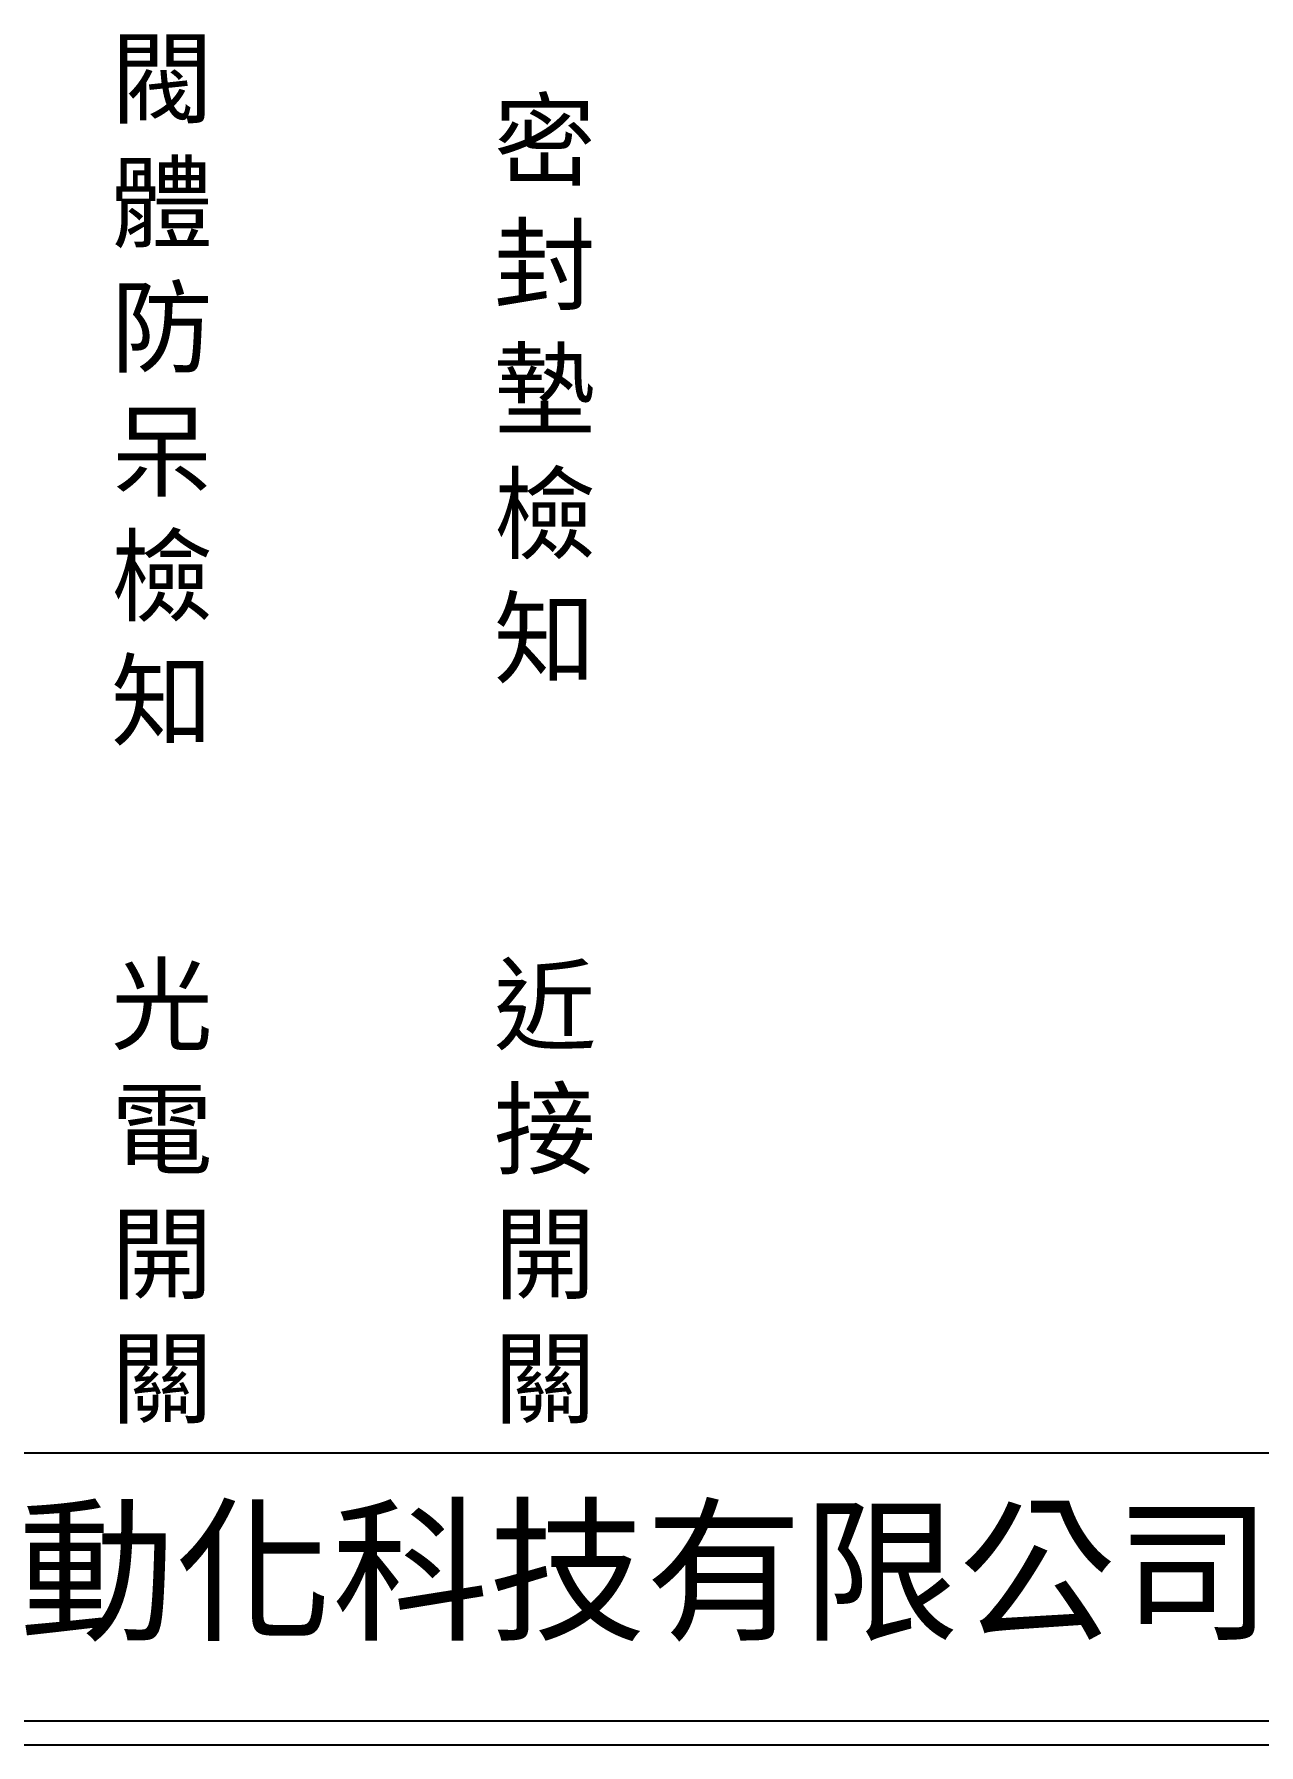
# Model space of a CAD drawing. Extents: x 325 to 612, y 3 to 207.
# Drawn here: x 389.3 to 453.2, y 3 to 92.3 of the extents above; entities that cross this region are included whole.
import ezdxf

# ---------------------------------------------------------------- set-up
doc = ezdxf.new("R2010")
doc.units = 0
doc.layers.add('圖框層', color=7, linetype='CONTINUOUS')
doc.layers.add('標尺寸層', color=3, linetype='CONTINUOUS')
doc.styles.add('CNS', font='romanc.shx', dxfattribs={"bigfont": 'chineset.shx'})
doc.styles.add('STSL', font='KAIU.TTF')

msp = doc.modelspace()

# ---------------------------------------------------------------- linework, layer by layer
at = {"layer": '圖框層', "color": 7}
for p, q in [((326.569, 18.25), (611.07, 18.25)), ((326.569, 4.25), (611.07, 4.25)), ((325.319, 3), (612.319, 3))]:
    msp.add_line(p, q, dxfattribs=at)

# ---------------------------------------------------------------- texts
at = {"layer": '圖框層', "color": 4, "style": 'STSL'}
msp.add_text('泓陞自動化科技有限公司', height=6, dxfattribs=at).set_placement((363.923, 9.076))
at = {"layer": '標尺寸層', "color": 7, "char_height": 3.9, "width": 4.96081, "attachment_point": 5, "style": 'CNS'}
for s, insert in [('{\\fDFKai-SB|b0|i0|c136|p65;閥體防呆\\P檢知}', (395.949, 73.584)), ('{\\fDFKai-SB|b0|i0|c136|p65;密封墊檢知}', (415.949, 73.584)), ('{\\fDFKai-SB|b0|i0|c136|p65;光電開關}', (395.949, 31.684)), ('{\\fDFKai-SB|b0|i0|c136|p65;近接開關}', (415.949, 31.684))]:
    msp.add_mtext(s, dxfattribs=dict(at, insert=insert))

doc.saveas('drawing.dxf')
